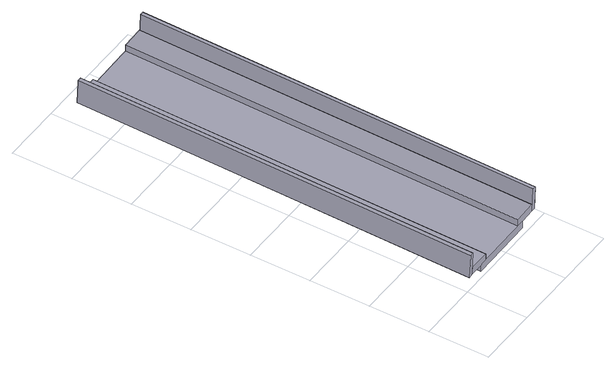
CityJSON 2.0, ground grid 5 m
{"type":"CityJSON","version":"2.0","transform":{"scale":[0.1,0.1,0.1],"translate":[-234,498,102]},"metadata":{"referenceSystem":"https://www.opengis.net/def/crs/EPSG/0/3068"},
"CityObjects":{
"bridge1":{"type":"Bridge","attributes":{"name":"Bridge KIT 4"},"geometry":[{"type":"MultiSurface","lod":"3","boundaries":[[[0,1,2,3]],[[4,5,6,7]],[[1,7,6,2]],[[0,4,7,1]],[[3,5,4,0]],[[2,6,5,3]],[[8,9,10,11]],[[12,8,11,13]],[[14,12,13,15]],[[9,14,15,10]],[[12,14,9,8]],[[11,10,15,13]],[[16,17,18,19]],[[20,16,19,21]],[[22,20,21,23]],[[17,22,23,18]],[[20,22,17,16]],[[19,18,23,21]],[[24,25,26,27]],[[11,10,28,29]],[[25,29,28,26]],[[24,11,29,25]],[[27,10,11,24]],[[26,28,10,27]],[[21,30,31,23]],[[32,33,34,35]],[[30,35,34,31]],[[21,32,35,30]],[[23,33,32,21]],[[31,34,33,23]]]}]}
},
"vertices":[
[78,334,14],[78,334,20],[78,4,13],[78,4,7],[24,334,12],[24,4,6],[24,4,12],[24,334,18],[90,334,26],[90,4,20],[90,4,14],[90,334,20],[72,334,25],[72,334,19],[72,4,19],[72,4,13],[30,334,24],[30,4,18],[30,4,12],[30,334,18],[12,334,24],[12,334,18],[12,4,18],[12,4,12],[93,334,20],[93,333,41],[93,3,35],[93,4,14],[90,3,35],[90,333,41],[12,333,39],[12,3,33],[9,334,18],[9,4,11],[9,3,32],[9,333,39]
]}
